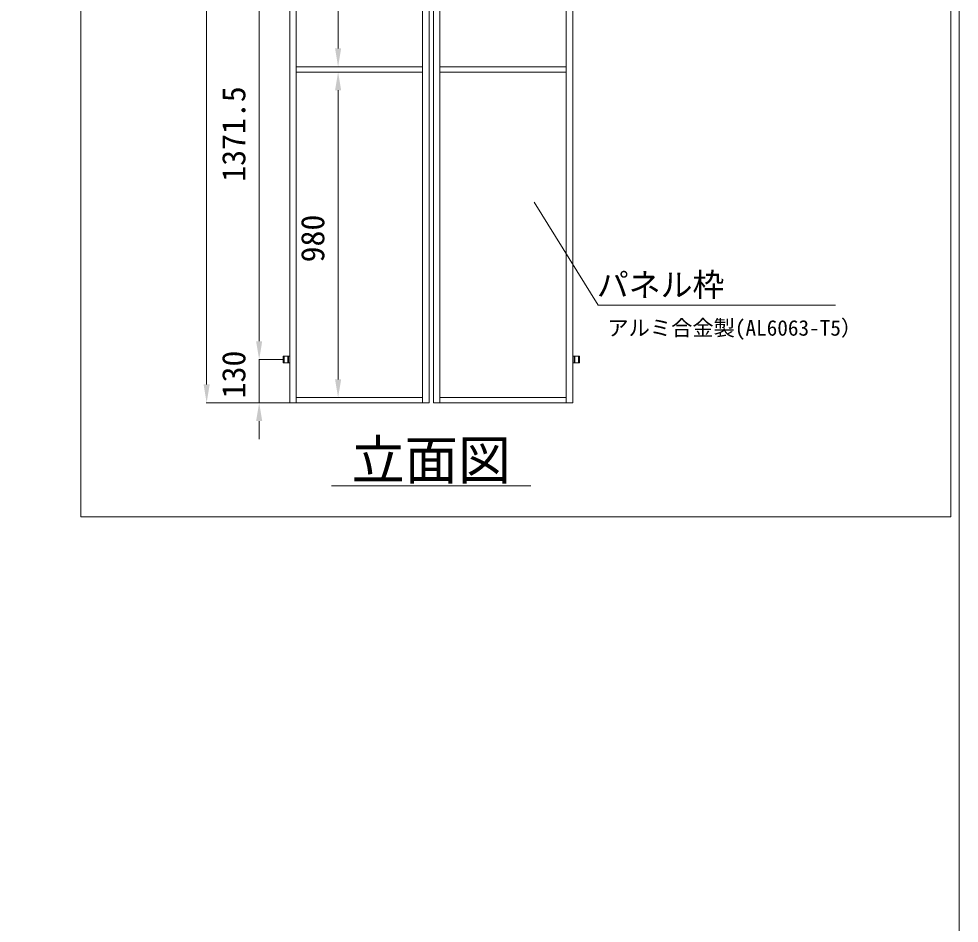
# Model space of a CAD drawing. Units: millimetres, scale not verified. Extents: x -82240 to -62115, y -14438 to 14438.
# Drawn here: x -64947 to -62115, y 3591 to 6314 of the extents above; entities that cross this region are included whole.
import ezdxf
from ezdxf.enums import TextEntityAlignment as Align

# ---------------------------------------------------------------- set-up
doc = ezdxf.new("R2010")
doc.units = ezdxf.units.MM
doc.header["$LTSCALE"] = 38
doc.linetypes.add('DASHED1', pattern=[1.8, 1.2, -0.6])
for name, color, linetype, lineweight in [('0-A_図面枠', 7, 'Continuous', 18), ('0-B_寸法', 3, 'Continuous', 18), ('1-5_標準ﾊﾟﾈﾙ', 7, 'Continuous', 18), ('1-7_文字', 7, 'Continuous', 18)]:
    doc.layers.add(name, color=color, linetype=linetype, lineweight=lineweight)
doc.styles.add('ＭＳ ゴシック', font='')
doc.styles.get('ＭＳ ゴシック').set_extended_font_data('MS Gothic')

msp = doc.modelspace()

# ---------------------------------------------------------------- linework, layer by layer
at = {"layer": '0-A_図面枠'}
for points in [[(-82240.11, 14437.5), (-62115.09, 14437.5), (-62115.09, 562.5), (-82240.11, 562.5)], [(-64759.89, 8998.83), (-62139.96, 8998.83), (-62139.96, 4814.16), (-64759.89, 4814.16)]]:
    msp.add_lwpolyline(points, close=True, dxfattribs=at)
at = {"layer": '0-B_寸法'}
for p, q in [((-64380.99, 8105.97), (-64380.99, 5212.95)), ((-63985.2, 7094.46), (-63985.2, 6224.46)), ((-64222.86, 6604.47), (-64222.86, 5342.97)), ((-64110.18, 6169.47), (-63984.18, 6169.47)), ((-64110.18, 6153.45), (-63984.18, 6153.45)), ((-63985.2, 6098.46), (-63985.2, 5228.46)), ((-64222.86, 5342.97), (-64222.86, 5397.96)), ((-64151.94, 5287.95), (-64223.88, 5287.95)), ((-64151.94, 5287.95), (-64223.88, 5287.95)), ((-64222.86, 5287.95), (-64222.86, 5157.96)), ((-64131.93, 5157.96), (-64382.01, 5157.96)), ((-64131.93, 5157.96), (-64223.88, 5157.96)), ((-64110.18, 5173.47), (-63984.18, 5173.47)), ((-64222.86, 5102.97), (-64222.86, 5047.95)), ((-64004.58, 4907.97), (-63404.58, 4907.97))]:
    msp.add_line(p, q, dxfattribs=at)
at = {"layer": '0-B_寸法', "color": 91}
for points in [[(-63994.35, 6224.46), (-63985.2, 6169.47), (-63976.02, 6224.46)], [(-63994.35, 6098.46), (-63985.2, 6153.45), (-63976.02, 6098.46)], [(-64232.04, 5342.97), (-64222.86, 5287.95), (-64213.71, 5342.97)], [(-64232.04, 5342.97), (-64222.86, 5287.95), (-64213.71, 5342.97)], [(-64390.17, 5212.95), (-64380.99, 5157.96), (-64371.84, 5212.95)], [(-63994.35, 5228.46), (-63985.2, 5173.47), (-63976.02, 5228.46)], [(-64232.04, 5102.97), (-64222.86, 5157.96), (-64213.71, 5102.97)]]:
    msp.add_solid(points, dxfattribs=at)
at = {"layer": '1-5_標準ﾊﾟﾈﾙ', "linetype": 'DASHED1'}
for p, q in [((-64147.95, 5297.97), (-64147.95, 5277.96)), ((-64136.94, 5297.97), (-64136.94, 5277.96)), ((-63272.25, 5297.97), (-63272.25, 5277.96)), ((-63261.24, 5297.97), (-63261.24, 5277.96))]:
    msp.add_line(p, q, dxfattribs=at)
at = {"layer": '1-5_標準ﾊﾟﾈﾙ'}
for p, q in [((-64134.75, 5297.97), (-64134.75, 5277.96)), ((-63274.44, 5297.97), (-63274.44, 5277.96))]:
    msp.add_line(p, q, dxfattribs=at)
for points in [[(-64130.94, 8160.96), (-64111.2, 8160.96), (-64111.2, 5157.96), (-64130.94, 5157.96)], [(-63710.94, 8160.96), (-63730.68, 8160.96), (-63730.68, 5157.96), (-63710.94, 5157.96)], [(-63698.25, 8160.96), (-63678.48, 8160.96), (-63678.48, 5157.96), (-63698.25, 5157.96)], [(-63278.25, 8160.96), (-63297.99, 8160.96), (-63297.99, 5157.96), (-63278.25, 5157.96)], [(-63730.68, 6169.47), (-64111.2, 6169.47), (-64111.2, 6153.45), (-63730.68, 6153.45)], [(-63678.48, 6169.47), (-63297.99, 6169.47), (-63297.99, 6153.45), (-63678.48, 6153.45)], [(-63730.68, 5157.96), (-64111.2, 5157.96), (-64111.2, 5173.47), (-63730.68, 5173.47)], [(-63678.48, 5157.96), (-63297.99, 5157.96), (-63297.99, 5173.47), (-63678.48, 5173.47)]]:
    msp.add_lwpolyline(points, close=True, dxfattribs=at)
for points in [[(-64130.94, 5277.96), (-64150.95, 5277.96), (-64150.95, 5297.97), (-64130.94, 5297.97)], [(-63278.25, 5277.96), (-63258.24, 5277.96), (-63258.24, 5297.97), (-63278.25, 5297.97)]]:
    msp.add_lwpolyline(points, dxfattribs=at)
at = {"layer": '1-7_文字'}
for p, q in [((-63394.53, 5761.74), (-63201.96, 5451.3)), ((-63201.96, 5451.3), (-63201.6, 5451.3)), ((-63201.6, 5451.3), (-62487.24, 5451.3))]:
    msp.add_line(p, q, dxfattribs=at)

# ---------------------------------------------------------------- texts
at = {"layer": '0-B_寸法', "style": 'ＭＳ ゴシック'}
for s, p in [('1371.5', (-64243.26, 5823.3)), ('980', (-64005.6, 5580.57)), ('130', (-64243.26, 5171.25))]:
    msp.add_text(s, height=70.38, rotation=90, dxfattribs=at).set_placement(p, align=Align.BOTTOM_LEFT)
at = {"layer": '1-7_文字', "style": 'ＭＳ ゴシック'}
for s, height, p in [('パネル枠\u3000\u3000\u3000\u3000\u3000', 70.38, (-63206.13, 5456.7)), ('アルミ合金製(AL6063-T5）', 46.92, (-63174.45, 5345.76)), ('立面図', 117.3, (-63944.58, 4891.95))]:
    msp.add_text(s, height=height, dxfattribs=at).set_placement(p, align=Align.BOTTOM_LEFT)

doc.saveas('drawing.dxf')
